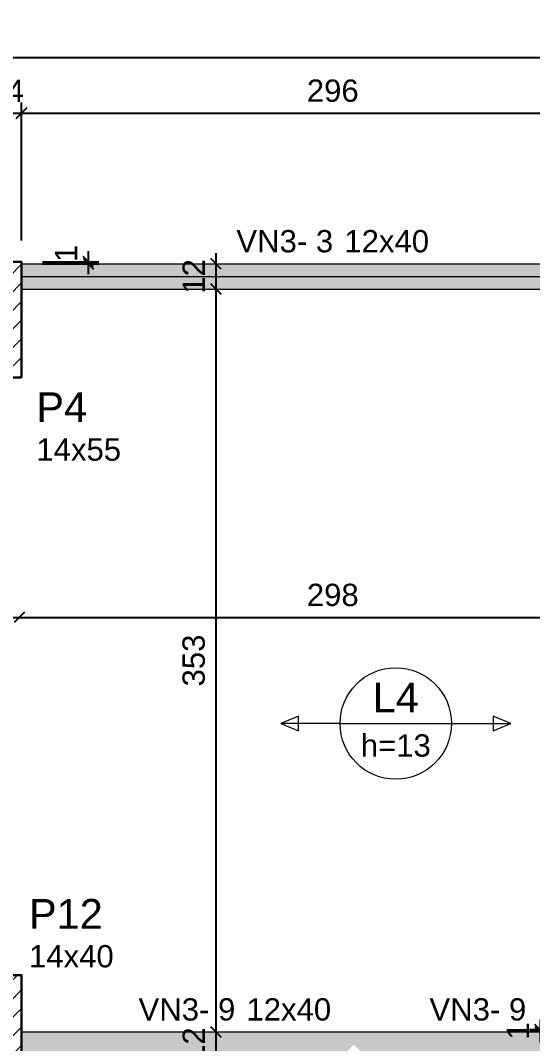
# Model space of a CAD drawing. Header units: millimetres. Extents: x -8 to 605, y -494 to 220.
# Drawn here: x 21.89 to 26.76, y -427.35 to -417.63 of the extents above; entities that cross this region are included whole.
import ezdxf

# ---------------------------------------------------------------- set-up
doc = ezdxf.new("R2010")
doc.units = ezdxf.units.MM
doc.header["$MEASUREMENT"] = 0
doc.linetypes.add('NULL', pattern=[0])
for name, color, linetype, lineweight in [('FO-Cotas', 5, 'Continuous', 5), ('FO-Eixos', 5, 'Continuous', 5), ('FO-Hachura pilar que passa', 19, 'Continuous', 5), ('FO-Hachura viga', 43, 'Continuous', 5), ('FO-Pilares', 4, 'Continuous', 30), ('FO-Textos das lajes', 1, 'Continuous', 20), ('FO-Textos das vigas', 7, 'Continuous', 5), ('FO-Textos dos pilares', 7, 'Continuous', 5), ('FO-Vigas', 1, 'Continuous', 20)]:
    doc.layers.add(name, color=color, linetype=linetype, lineweight=lineweight)
doc.styles.add('Arial', font='arial.ttf')
doc.dimstyles.new('UM_50.000000', dxfattribs={"dimtxt": 0.18, "dimasz": 0.1, "dimexe": 0.1, "dimexo": 0.2, "dimgap": 0, "dimtad": 1, "dimtih": 1, "dimtoh": 1, "dimdec": 1, "dimlfac": 50, "dimzin": 0, "dimdsep": 46, "dimtxsty": 'Standard', "dimcen": 0.09, "dimdle": 0.1, "dimadec": 1, "dimazin": 2, "dimtfac": 1, "dimtdec": 4, "dimtofl": 0, "dimtmove": 0, "dimatfit": 3, "dimfxl": 1, "dimtolj": 1, "dimarcsym": 0})
pattern_1 = [(45, (-4.58844, -411.61486), (-0.08838835, 0.08838835), [])]

# ---------------------------------------------------------------- blocks, each defined once
blk = doc.blocks.new('_Oblique')
at = {"color": 0, "linetype": 'ByBlock', "lineweight": -2}
blk.add_line((-0.5, -0.5), (0.5, 0.5), dxfattribs=at)
blk = doc.blocks.new('*D4104')
at = {"layer": 'Defpoints', "color": 0, "transparency": 16777216}
for p in [(21.9014, -418.5129), (21.6214, -419.9247), (21.9014, -419.9247)]:
    blk.add_point(p, dxfattribs=at)
at = {"layer": 'FO-Cotas', "color": 0, "lineweight": -2, "transparency": 16777216}
for p, q in [((21.6214, -419.7247), (21.6214, -418.4129)), ((21.9014, -419.7247), (21.9014, -418.4129)), ((21.5214, -418.5129), (22.0014, -418.5129))]:
    blk.add_line(p, q, dxfattribs=at)
at = {"layer": 'FO-Cotas', "color": 0, "lineweight": -2, "transparency": 16777216, "xscale": 0.1, "yscale": 0.1, "zscale": 0.1, "rotation": 180}
blk.add_blockref('_Oblique', (21.6214, -418.5129), dxfattribs=at)
at = {"layer": 'FO-Cotas', "color": 0, "lineweight": -2, "transparency": 16777216, "xscale": 0.1, "yscale": 0.1, "zscale": 0.1}
blk.add_blockref('_Oblique', (21.9014, -418.5129), dxfattribs=at)
at = {"layer": 'FO-Cotas', "color": 7, "transparency": 16777216, "insert": (21.7614, -418.3011), "char_height": 0.2118, "attachment_point": 5, "rotation": 0.00573, "style": 'Arial'}
blk.add_mtext('\\A1;14', dxfattribs=at)
blk = doc.blocks.new('*D4105')
at = {"layer": 'Defpoints', "color": 0, "transparency": 16777216}
for p in [(27.8216, -418.5129), (21.9014, -419.9247), (27.8216, -419.9249)]:
    blk.add_point(p, dxfattribs=at)
at = {"layer": 'FO-Cotas', "color": 0, "lineweight": -2, "transparency": 16777216}
for p, q in [((21.9014, -419.7247), (21.9014, -418.4129)), ((27.8216, -419.7249), (27.8216, -418.4129)), ((21.8014, -418.5129), (27.9216, -418.5129))]:
    blk.add_line(p, q, dxfattribs=at)
at = {"layer": 'FO-Cotas', "color": 0, "lineweight": -2, "transparency": 16777216, "xscale": 0.1, "yscale": 0.1, "zscale": 0.1, "rotation": 180}
blk.add_blockref('_Oblique', (21.9014, -418.5129), dxfattribs=at)
at = {"layer": 'FO-Cotas', "color": 0, "lineweight": -2, "transparency": 16777216, "xscale": 0.1, "yscale": 0.1, "zscale": 0.1}
blk.add_blockref('_Oblique', (27.8216, -418.5129), dxfattribs=at)
at = {"layer": 'FO-Cotas', "color": 7, "transparency": 16777216, "insert": (24.8615, -418.3011), "char_height": 0.2118, "attachment_point": 5, "style": 'Arial'}
blk.add_mtext('\\A1;296', dxfattribs=at)
blk = doc.blocks.new('*D4110')
at = {"layer": 'Defpoints', "color": 0, "transparency": 16777216}
for p in [(31.5016, -417.9834), (-0.5784, -427.2247), (31.5016, -427.2247)]:
    blk.add_point(p, dxfattribs=at)
at = {"layer": 'FO-Cotas', "color": 0, "lineweight": -2, "transparency": 16777216}
for p, q in [((-0.5784, -427.0247), (-0.5784, -417.8834)), ((31.5016, -427.0247), (31.5016, -417.8834)), ((-0.6784, -417.9834), (31.6016, -417.9834))]:
    blk.add_line(p, q, dxfattribs=at)
at = {"layer": 'FO-Cotas', "color": 0, "lineweight": -2, "transparency": 16777216, "xscale": 0.1, "yscale": 0.1, "zscale": 0.1, "rotation": 180}
blk.add_blockref('_Oblique', (-0.5784, -417.9834), dxfattribs=at)
at = {"layer": 'FO-Cotas', "color": 0, "lineweight": -2, "transparency": 16777216, "xscale": 0.1, "yscale": 0.1, "zscale": 0.1}
blk.add_blockref('_Oblique', (31.5016, -417.9834), dxfattribs=at)
at = {"layer": 'FO-Cotas', "color": 7, "transparency": 16777216, "insert": (15.4616, -417.7716), "char_height": 0.2118, "attachment_point": 5, "style": 'Arial'}
blk.add_mtext('\\A1;1604', dxfattribs=at)
blk = doc.blocks.new('*D4281')
at = {"layer": 'Defpoints', "color": 0, "transparency": 16777216}
for p in [(21.8816, -423.3047), (27.8416, -423.3047), (27.8416, -423.3047)]:
    blk.add_point(p, dxfattribs=at)
at = {"layer": 'FO-Cotas', "color": 0, "lineweight": -2, "transparency": 16777216}
blk.add_line((21.7816, -423.3047), (27.9416, -423.3047), dxfattribs=at)
at = {"layer": 'FO-Cotas', "color": 0, "lineweight": -2, "transparency": 16777216, "xscale": 0.1, "yscale": 0.1, "zscale": 0.1, "rotation": 180}
blk.add_blockref('_Oblique', (21.8816, -423.3047), dxfattribs=at)
at = {"layer": 'FO-Cotas', "color": 0, "lineweight": -2, "transparency": 16777216, "xscale": 0.1, "yscale": 0.1, "zscale": 0.1}
blk.add_blockref('_Oblique', (27.8416, -423.3047), dxfattribs=at)
at = {"layer": 'FO-Cotas', "color": 7, "transparency": 16777216, "insert": (24.8616, -423.0929), "char_height": 0.2118, "attachment_point": 5, "rotation": 0.00573, "style": 'Arial'}
blk.add_mtext('\\A1;298', dxfattribs=at)
blk = doc.blocks.new('*D4369')
at = {"layer": 'Defpoints', "color": 0, "transparency": 16777216}
for p in [(23.7516, -427.2447), (23.7516, -427.2447), (23.7516, -427.4847)]:
    blk.add_point(p, dxfattribs=at)
at = {"layer": 'FO-Cotas', "color": 0, "lineweight": -2, "transparency": 16777216}
blk.add_line((23.7516, -427.5847), (23.7516, -427.1447), dxfattribs=at)
at = {"layer": 'FO-Cotas', "color": 0, "lineweight": -2, "transparency": 16777216, "xscale": 0.1, "yscale": 0.1, "zscale": 0.1}
for p, rotation in [((23.7516, -427.2447), 90), ((23.7516, -427.4847), 270)]:
    blk.add_blockref('_Oblique', p, dxfattribs=dict(at, rotation=rotation))
at = {"layer": 'FO-Cotas', "color": 7, "transparency": 16777216, "insert": (23.5398, -427.3647), "char_height": 0.2118, "attachment_point": 5, "rotation": 90, "style": 'Arial'}
blk.add_mtext('\\A1;12', dxfattribs=at)
blk = doc.blocks.new('*D4370')
at = {"layer": 'Defpoints', "color": 0, "transparency": 16777216}
for p in [(23.7516, -420.1847), (23.7516, -420.1847), (23.7516, -427.2447)]:
    blk.add_point(p, dxfattribs=at)
at = {"layer": 'FO-Cotas', "color": 0, "lineweight": -2, "transparency": 16777216}
blk.add_line((23.7516, -427.3447), (23.7516, -420.0847), dxfattribs=at)
at = {"layer": 'FO-Cotas', "color": 0, "lineweight": -2, "transparency": 16777216, "xscale": 0.1, "yscale": 0.1, "zscale": 0.1}
for p, rotation in [((23.7516, -420.1847), 90), ((23.7516, -427.2447), 270)]:
    blk.add_blockref('_Oblique', p, dxfattribs=dict(at, rotation=rotation))
at = {"layer": 'FO-Cotas', "color": 7, "transparency": 16777216, "insert": (23.5398, -423.7147), "char_height": 0.2118, "attachment_point": 5, "rotation": 90, "style": 'Arial'}
blk.add_mtext('\\A1;353', dxfattribs=at)
blk = doc.blocks.new('*D4371')
at = {"layer": 'Defpoints', "color": 0, "transparency": 16777216}
for p in [(23.7516, -419.9447), (23.7516, -419.9447), (23.7516, -420.1847)]:
    blk.add_point(p, dxfattribs=at)
at = {"layer": 'FO-Cotas', "color": 0, "lineweight": -2, "transparency": 16777216}
blk.add_line((23.7516, -420.2847), (23.7516, -419.8447), dxfattribs=at)
at = {"layer": 'FO-Cotas', "color": 0, "lineweight": -2, "transparency": 16777216, "xscale": 0.1, "yscale": 0.1, "zscale": 0.1}
for p, rotation in [((23.7516, -419.9447), 90), ((23.7516, -420.1847), 270)]:
    blk.add_blockref('_Oblique', p, dxfattribs=dict(at, rotation=rotation))
at = {"layer": 'FO-Cotas', "color": 7, "transparency": 16777216, "insert": (23.5398, -420.0647), "char_height": 0.2118, "attachment_point": 5, "rotation": 90, "style": 'Arial'}
blk.add_mtext('\\A1;12', dxfattribs=at)
blk = doc.blocks.new('*D4462')
at = {"layer": 'Defpoints', "color": 0, "transparency": 16777216}
for p in [(26.833, -427.2447), (27.4684, -427.2247), (27.4684, -427.2447)]:
    blk.add_point(p, dxfattribs=at)
at = {"layer": 'FO-Cotas', "color": 0, "lineweight": -2, "transparency": 16777216}
for p, q in [((26.833, -427.1247), (26.833, -427.3447)), ((27.2684, -427.2247), (26.733, -427.2247)), ((27.2684, -427.2447), (26.733, -427.2447))]:
    blk.add_line(p, q, dxfattribs=at)
at = {"layer": 'FO-Cotas', "color": 0, "lineweight": -2, "transparency": 16777216, "xscale": 0.1, "yscale": 0.1, "zscale": 0.1}
for p, rotation in [((26.833, -427.2247), 90), ((26.833, -427.2447), 270)]:
    blk.add_blockref('_Oblique', p, dxfattribs=dict(at, rotation=rotation))
at = {"layer": 'FO-Cotas', "color": 7, "transparency": 16777216, "insert": (26.6212, -427.2347), "char_height": 0.2118, "attachment_point": 5, "rotation": 90, "style": 'Arial'}
blk.add_mtext('\\A1;1', dxfattribs=at)
blk = doc.blocks.new('*D4490')
at = {"layer": 'Defpoints', "color": 0, "transparency": 16777216}
for p in [(21.9014, -419.9247), (21.9014, -419.9447), (22.5368, -419.9447)]:
    blk.add_point(p, dxfattribs=at)
at = {"layer": 'FO-Cotas', "color": 0, "lineweight": -2, "transparency": 16777216}
for p, q in [((22.5368, -419.8247), (22.5368, -420.0447)), ((22.1014, -419.9247), (22.6368, -419.9247)), ((22.1014, -419.9447), (22.6368, -419.9447))]:
    blk.add_line(p, q, dxfattribs=at)
at = {"layer": 'FO-Cotas', "color": 0, "lineweight": -2, "transparency": 16777216, "xscale": 0.1, "yscale": 0.1, "zscale": 0.1}
for p, rotation in [((22.5368, -419.9247), 90), ((22.5368, -419.9447), 270)]:
    blk.add_blockref('_Oblique', p, dxfattribs=dict(at, rotation=rotation))
at = {"layer": 'FO-Cotas', "color": 7, "transparency": 16777216, "insert": (22.325, -419.8464), "char_height": 0.2118, "attachment_point": 5, "rotation": 90, "style": 'Arial'}
blk.add_mtext('\\A1;1', dxfattribs=at)

msp = doc.modelspace()

# ---------------------------------------------------------------- hatches: boundary and pattern name
at = {"layer": 'FO-Hachura pilar que passa', "linetype": 'Continuous', "ltscale": 0.2}
h = msp.add_hatch(dxfattribs=at)
h.set_pattern_fill('ANSI31', color=19, style=0)
h.set_pattern_definition(pattern_1)
h.paths.add_polyline_path([(21.6214, -421.0247), (21.7614, -421.0247), (21.9014, -421.0247), (21.9014, -420.4747), (21.9014, -419.9247), (21.7614, -419.9247), (21.6214, -419.9247), (21.6214, -420.4747)])
h = msp.add_hatch(dxfattribs=at)
h.set_pattern_fill('ANSI31', color=19, style=0)
h.set_pattern_definition(pattern_1)
h.paths.add_polyline_path([(21.6216, -427.5047), (21.7616, -427.5047), (21.9016, -427.5047), (21.9016, -427.1047), (21.9016, -426.7047), (21.7616, -426.7047), (21.6216, -426.7047), (21.6216, -427.1047)])
at = {"layer": 'FO-Hachura viga', "linetype": 'Continuous', "ltscale": 0.2}
for points in [[(27.8216, -419.9447), (27.8216, -419.9447), (21.9014, -419.9447), (21.9014, -420.1847), (27.8216, -420.1847), (27.8216, -419.9447)], [(25.0616, -427.3647), (25.0616, -427.3647), (25.0616, -427.2447), (21.9016, -427.2447), (21.9016, -427.4847), (24.9416, -427.4847), (25.0616, -427.3647)], [(27.3016, -427.2447), (27.3016, -427.2447), (25.0616, -427.2447), (25.0616, -427.3647), (25.1816, -427.4847), (27.3016, -427.4847), (27.3016, -427.2447)]]:
    msp.add_hatch(color=43, dxfattribs=at).paths.add_polyline_path(points)

# ---------------------------------------------------------------- linework, layer by layer
at = {"layer": 'FO-Eixos'}
msp.add_line((21.9014, -420.0647), (27.8216, -420.0647), dxfattribs=at)
at = {"layer": 'FO-Pilares'}
for points in [[(21.6214, -421.0247), (21.7614, -421.0247), (21.9014, -421.0247), (21.9014, -420.4747), (21.9014, -419.9247), (21.7614, -419.9247), (21.6214, -419.9247), (21.6214, -420.4747), (21.6214, -421.0247)], [(21.6216, -427.5047), (21.7616, -427.5047), (21.9016, -427.5047), (21.9016, -427.1047), (21.9016, -426.7047), (21.7616, -426.7047), (21.6216, -426.7047), (21.6216, -427.1047), (21.6216, -427.5047)]]:
    msp.add_lwpolyline(points, close=True, dxfattribs=at)
at = {"layer": 'FO-Textos das lajes'}
for p, q in [((24.5358, -424.2431), (24.3663, -424.3137)), ((24.5358, -424.3843), (24.5358, -424.2431)), ((26.5549, -424.3137), (26.3855, -424.2431)), ((26.3855, -424.2431), (26.3855, -424.3843)), ((24.3663, -424.3137), (24.5358, -424.3843)), ((24.9311, -424.3137), (25.9901, -424.3137)), ((26.3855, -424.3843), (26.5549, -424.3137))]:
    msp.add_line(p, q, dxfattribs=at)
for points in [[(24.9311, -424.3137), (24.3663, -424.3137)], [(25.9901, -424.3137), (26.5549, -424.3137)]]:
    msp.add_lwpolyline(points, dxfattribs=at)
msp.add_circle((25.4606, -424.3137), 0.5295, dxfattribs=at)
at = {"layer": 'FO-Vigas'}
for p, q in [((21.9014, -419.9447), (27.8216, -419.9447)), ((21.9014, -420.1847), (27.8216, -420.1847)), ((21.9016, -427.2447), (25.0616, -427.2447)), ((25.0616, -427.2447), (27.3016, -427.2447))]:
    msp.add_line(p, q, dxfattribs=at)

# ---------------------------------------------------------------- texts
at = {"layer": 'FO-Textos das lajes', "linetype": 'NULL', "ltscale": 0.2, "attachment_point": 8, "line_spacing_factor": 0.798, "style": 'Arial'}
for s, insert, char_height, width in [('L4', (25.4606, -424.2077), 0.2824, 0.877334), ('h=13', (25.4606, -424.631), 0.2118, 1.332467)]:
    msp.add_mtext(s, dxfattribs=dict(at, insert=insert, char_height=char_height, width=width))
at = {"layer": 'FO-Textos das vigas', "linetype": 'NULL', "ltscale": 0.2, "char_height": 0.2118, "line_spacing_factor": 0.798, "style": 'Arial'}
for s, insert, width, attachment_point in [('VN3- 3', (24.8656, -419.839), 1.841627, 9), ('12x40', (24.9716, -419.839), 1.612069, 7), ('VN3- 9', (23.9354, -427.139), 1.841627, 9), ('12x40', (24.0404, -427.139), 1.612069, 7), ('VN3- 9', (26.2416, -427.139), 1.841627, 8)]:
    msp.add_mtext(s, dxfattribs=dict(at, insert=insert, width=width, attachment_point=attachment_point))
at = {"layer": 'FO-Textos dos pilares', "linetype": 'NULL', "ltscale": 0.2, "attachment_point": 7, "line_spacing_factor": 0.798, "style": 'Arial'}
for s, insert, char_height, width in [('P4', (22.0426, -421.4487), 0.2824, 0.965154), ('14x55', (22.0426, -421.819), 0.2118, 1.612069), ('P12', (21.9726, -426.2637), 0.2824, 1.403821), ('14x40', (21.9726, -426.634), 0.2118, 1.612069)]:
    msp.add_mtext(s, dxfattribs=dict(at, insert=insert, char_height=char_height, width=width))

# ---------------------------------------------------------------- dimensions: what is measured, and where the dimension line sits
at = {"layer": 'FO-Cotas'}
for base, p1, p2, picture, middle in [((31.5016, -417.9834), (-0.5784, -427.2247), (31.5016, -427.2247), '*D4110', (15.4616, -417.7716)), ((27.8216, -418.5129), (21.9014, -419.9247), (27.8216, -419.9249), '*D4105', (24.8615, -418.3011))]:
    dim = msp.add_linear_dim(base=base, p1=p1, p2=p2, dimstyle='UM_50.000000', override={"dimtxt": 0.2118, "dimasz": 0.1, "dimexe": 0.1, "dimexo": 0.2, "dimtad": 1, "dimtih": 0, "dimtoh": 0, "dimdec": 1, "dimlfac": 50, "dimzin": 8, "dimtxsty": 'Arial', "dimblk": 'Oblique', "dimblk1": 'Oblique', "dimblk2": 'Oblique', "dimsah": 1, "dimdle": 0.1, "dimse1": 0, "dimse2": 0, "dimclrt": 7, "dimadec": 1, "dimazin": 3, "dimtmove": 2, "dimldrblk": 'Oblique'}, dxfattribs=at)
    dim.commit()
    dim.dimension.update_dxf_attribs({"geometry": picture, "text_midpoint": middle, "dimtype": 160})
for base, p1, p2, override, picture, middle in [((21.9014, -418.5129), (21.6214, -419.9247), (21.9014, -419.9247), {"dimtxt": 0.2118, "dimasz": 0.1, "dimexe": 0.1, "dimexo": 0.2, "dimtad": 1, "dimtih": 0, "dimtoh": 0, "dimdec": 1, "dimlfac": 50, "dimzin": 8, "dimtxsty": 'Arial', "dimblk": 'Oblique', "dimblk1": 'Oblique', "dimblk2": 'Oblique', "dimsah": 1, "dimdle": 0.1, "dimse1": 0, "dimse2": 0, "dimclrt": 7, "dimadec": 1, "dimazin": 3, "dimtmove": 2, "dimldrblk": 'Oblique'}, '*D4104', (21.7614, -418.3011)), ((27.8416, -423.3047), (21.8816, -423.3047), (27.8416, -423.3047), {"dimtxt": 0.2118, "dimasz": 0.1, "dimexe": 0.1, "dimexo": 0.2, "dimtad": 1, "dimtih": 0, "dimtoh": 0, "dimdec": 1, "dimlfac": 50, "dimzin": 8, "dimtxsty": 'Arial', "dimblk": 'Oblique', "dimblk1": 'Oblique', "dimblk2": 'Oblique', "dimsah": 1, "dimdle": 0.1, "dimse1": 1, "dimse2": 1, "dimclrt": 7, "dimadec": 1, "dimazin": 3, "dimtmove": 2, "dimldrblk": 'Oblique'}, '*D4281', (24.8616, -423.0929))]:
    dim = msp.add_linear_dim(base=base, p1=p1, p2=p2, dimstyle='UM_50.000000', override=override, dxfattribs=at)
    dim.commit()
    dim.dimension.update_dxf_attribs({"geometry": picture, "text_midpoint": middle, "dimtype": 160, "text_rotation": 0.00573})
for base, p1, p2, override, picture, middle in [((22.5368, -419.9447), (21.9014, -419.9247), (21.9014, -419.9447), {"dimtxt": 0.2118, "dimasz": 0.1, "dimexe": 0.1, "dimexo": 0.2, "dimtad": 1, "dimtih": 0, "dimtoh": 0, "dimdec": 1, "dimlfac": 50, "dimzin": 8, "dimtxsty": 'Arial', "dimblk": 'Oblique', "dimblk1": 'Oblique', "dimblk2": 'Oblique', "dimsah": 1, "dimdle": 0.1, "dimse1": 0, "dimse2": 0, "dimclrt": 7, "dimadec": 1, "dimazin": 3, "dimtmove": 2, "dimldrblk": 'Oblique'}, '*D4490', (22.325, -419.8464)), ((23.7516, -419.9447), (23.7516, -420.1847), (23.7516, -419.9447), {"dimtxt": 0.2118, "dimasz": 0.1, "dimexe": 0.1, "dimexo": 0.2, "dimtad": 1, "dimtih": 0, "dimtoh": 0, "dimdec": 1, "dimlfac": 50, "dimzin": 8, "dimtxsty": 'Arial', "dimblk": 'Oblique', "dimblk1": 'Oblique', "dimblk2": 'Oblique', "dimsah": 1, "dimdle": 0.1, "dimse1": 1, "dimse2": 1, "dimclrt": 7, "dimadec": 1, "dimazin": 3, "dimtmove": 2, "dimldrblk": 'Oblique'}, '*D4371', (23.5398, -420.0647)), ((23.7516, -420.1847), (23.7516, -427.2447), (23.7516, -420.1847), {"dimtxt": 0.2118, "dimasz": 0.1, "dimexe": 0.1, "dimexo": 0.2, "dimtad": 1, "dimtih": 0, "dimtoh": 0, "dimdec": 1, "dimlfac": 50, "dimzin": 8, "dimtxsty": 'Arial', "dimblk": 'Oblique', "dimblk1": 'Oblique', "dimblk2": 'Oblique', "dimsah": 1, "dimdle": 0.1, "dimse1": 1, "dimse2": 1, "dimclrt": 7, "dimadec": 1, "dimazin": 3, "dimtmove": 2, "dimldrblk": 'Oblique'}, '*D4370', (23.5398, -423.7147)), ((23.7516, -427.2447), (23.7516, -427.4847), (23.7516, -427.2447), {"dimtxt": 0.2118, "dimasz": 0.1, "dimexe": 0.1, "dimexo": 0.2, "dimtad": 1, "dimtih": 0, "dimtoh": 0, "dimdec": 1, "dimlfac": 50, "dimzin": 8, "dimtxsty": 'Arial', "dimblk": 'Oblique', "dimblk1": 'Oblique', "dimblk2": 'Oblique', "dimsah": 1, "dimdle": 0.1, "dimse1": 1, "dimse2": 1, "dimclrt": 7, "dimadec": 1, "dimazin": 3, "dimtmove": 2, "dimldrblk": 'Oblique'}, '*D4369', (23.5398, -427.3647)), ((26.833, -427.2447), (27.4684, -427.2247), (27.4684, -427.2447), {"dimtxt": 0.2118, "dimasz": 0.1, "dimexe": 0.1, "dimexo": 0.2, "dimtad": 1, "dimtih": 0, "dimtoh": 0, "dimdec": 1, "dimlfac": 50, "dimzin": 8, "dimtxsty": 'Arial', "dimblk": 'Oblique', "dimblk1": 'Oblique', "dimblk2": 'Oblique', "dimsah": 1, "dimdle": 0.1, "dimse1": 0, "dimse2": 0, "dimclrt": 7, "dimadec": 1, "dimazin": 3, "dimtmove": 2, "dimldrblk": 'Oblique'}, '*D4462', (26.6212, -427.2347))]:
    dim = msp.add_linear_dim(base=base, p1=p1, p2=p2, angle=90, dimstyle='UM_50.000000', override=override, dxfattribs=at)
    dim.commit()
    dim.dimension.update_dxf_attribs({"geometry": picture, "text_midpoint": middle, "dimtype": 160, "text_rotation": 90})

doc.saveas('drawing.dxf')
